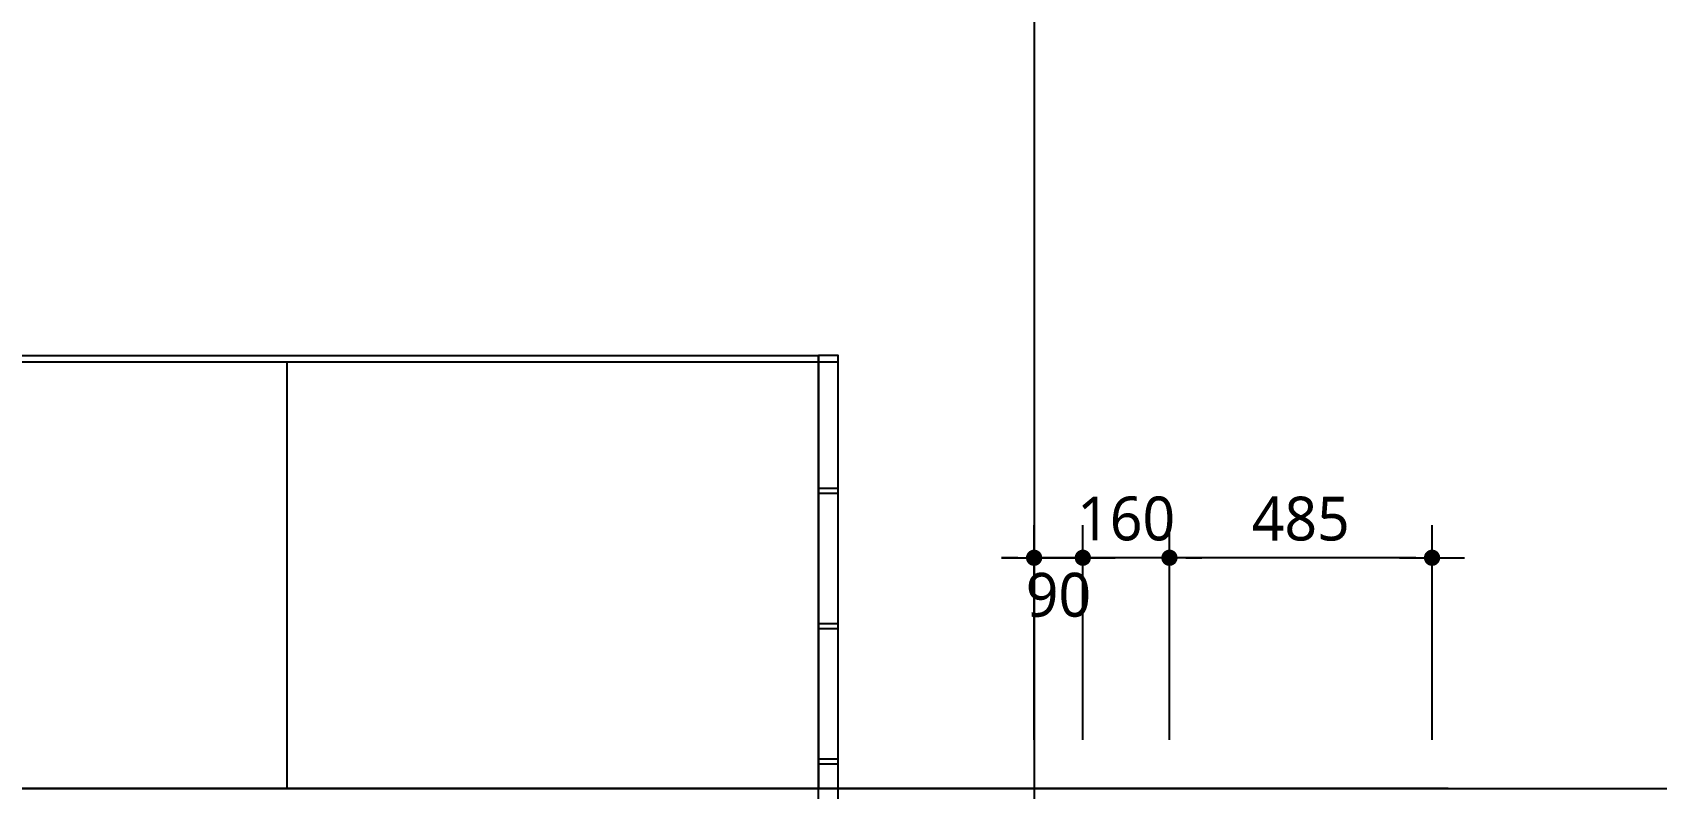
# Model space of a CAD drawing. Header units: millimetres. Extents: x 0 to 672800, y 0 to 118800.
# Drawn here: x 110400 to 113400, y 84295 to 85692 of the extents above; entities that cross this region are included whole.
import ezdxf

# ---------------------------------------------------------------- set-up
doc = ezdxf.new("R2010")
doc.units = ezdxf.units.MM
doc.header["$LTSCALE"] = 200
doc.linetypes.add('CEN-GAUN', pattern=[32.2, 30, -1, 0.2, -1])
doc.linetypes.add('HID', pattern=[2.3, 1.5, -0.8])
doc.layers.get('DEFPOINTS').update_dxf_attribs({"color": 137})
for name, color, linetype in [('8ELE', 8, 'Continuous'), ('AA-FIN-INT', 6, 'Continuous'), ('CEN', 1, 'CEN-GAUN'), ('ELE-252', 252, 'Continuous'), ('HID-8', 8, 'HID'), ('STL', 4, 'Continuous')]:
    doc.layers.add(name, color=color, linetype=linetype)
doc.layers.add('check', color=61, linetype='Continuous', plot=False)
doc.styles.add('$0$스타일1', font='malgun.ttf')
doc.dimstyles.new('CJA', dxfattribs={"dimscale": 300, "dimtxt": 2.7, "dimasz": 1, "dimexe": 2, "dimexo": 3, "dimgap": 1, "dimtad": 1, "dimdec": 0, "dimzin": 1, "dimdsep": 46, "dimlunit": 6, "dimtxsty": '$0$스타일1', "dimblk": 'CJDOT', "dimcen": 0.09, "dimdle": 1, "dimclrd": 256, "dimclre": 256, "dimclrt": 3, "dimadec": 0, "dimazin": 0, "dimtfac": 1, "dimtdec": 0, "dimtix": 1, "dimtmove": 2, "dimatfit": 3, "dimldrblk": 'CJDOT', "dimfxl": 1, "dimtolj": 1, "dimtzin": 1, "dimarcsym": 0})

# ---------------------------------------------------------------- blocks, each defined once
blk = doc.blocks.new('HAND-1')
at = {"layer": 'AA-FIN-INT'}
for p, q in [((-75, 0), (75, 0)), ((-100, -200), (-100, -25)), ((100, -200), (100, -25))]:
    blk.add_line(p, q, dxfattribs=at)
for centre, start, end in [((-75, -25), 90, 180), ((75, -25), 0, 90)]:
    blk.add_arc(centre, 25, start, end, dxfattribs=at)
at = {"layer": 'HID-8', "ltscale": 0.1}
blk.add_lwpolyline([(-18, 0), (-18, -100), (18, -100), (18, 0)], dxfattribs=at)
at = {"layer": 'STL', "color": 8}
for p, q in [((-18, 0), (-18, 1000)), ((18, 0), (18, 1000))]:
    blk.add_line(p, q, dxfattribs=at)
for points in [[(-18, 988), (18, 988), (18, 1000), (-18, 1000)], [(-18, 745.5), (18, 745.5), (18, 754.5), (-18, 754.5)], [(-18, 495.5), (18, 495.5), (18, 504.5), (-18, 504.5)], [(-18, 245.5), (18, 245.5), (18, 254.5), (-18, 254.5)]]:
    blk.add_lwpolyline(points, close=True, dxfattribs=at)
blk = doc.blocks.new('CJDOT')
blk.add_line((-2, 0), (2, 0))
at = {"const_width": 0.5}
blk.add_lwpolyline([(-0.25, 0, 1), (0.25, 0, 1)], format="xyb", close=True, dxfattribs=at)
blk = doc.blocks.new('*D411')
at = {"layer": 'check', "lineweight": -2, "transparency": 16777216}
for p, q in [((112500, 84384.9), (112500, 84781.2)), ((112985, 84384.9), (112985, 84781.2)), ((112955, 84721.2), (112530, 84721.2))]:
    blk.add_line(p, q, dxfattribs=at)
at = {"layer": 'DEFPOINTS', "color": 0, "transparency": 16777216}
for p in [(112500, 84721.2), (112500, 84294.9), (112985, 84294.9)]:
    blk.add_point(p, dxfattribs=at)
at = {"layer": 'check', "lineweight": -2, "transparency": 16777216, "xscale": 30, "yscale": 30, "zscale": 30, "rotation": 180}
blk.add_blockref('CJDOT', (112500, 84721.2), dxfattribs=at)
at = {"layer": 'check', "lineweight": -2, "transparency": 16777216, "xscale": 30, "yscale": 30, "zscale": 30}
blk.add_blockref('CJDOT', (112985, 84721.2), dxfattribs=at)
at = {"layer": 'check', "transparency": 16777216, "insert": (112742.5, 84793), "char_height": 81, "attachment_point": 5, "style": '$0$스타일1'}
blk.add_mtext('\\A1;485', dxfattribs=at)
blk = doc.blocks.new('*D414')
at = {"layer": 'check', "lineweight": -2, "transparency": 16777216}
for p, q in [((112250, 84384.9), (112250, 84781.2)), ((112340, 84384.9), (112340, 84781.2)), ((112220, 84721.2), (112190, 84721.2)), ((112340, 84721.2), (112250, 84721.2)), ((112370, 84721.2), (112400, 84721.2))]:
    blk.add_line(p, q, dxfattribs=at)
at = {"layer": 'DEFPOINTS', "color": 0, "transparency": 16777216}
for p in [(112250, 84721.2), (112250, 84294.9), (112340, 84294.9)]:
    blk.add_point(p, dxfattribs=at)
at = {"layer": 'check', "lineweight": -2, "transparency": 16777216, "xscale": 30, "yscale": 30, "zscale": 30}
blk.add_blockref('CJDOT', (112250, 84721.2), dxfattribs=at)
at = {"layer": 'check', "lineweight": -2, "transparency": 16777216, "xscale": 30, "yscale": 30, "zscale": 30, "rotation": 180}
blk.add_blockref('CJDOT', (112340, 84721.2), dxfattribs=at)
at = {"layer": 'check', "transparency": 16777216, "insert": (112295, 84652.3), "char_height": 81, "attachment_point": 5, "style": '$0$스타일1'}
blk.add_mtext('\\A1;90', dxfattribs=at)
blk = doc.blocks.new('*D403')
at = {"layer": 'check', "lineweight": -2, "transparency": 16777216}
for p, q in [((112340, 84384.9), (112340, 84781.2)), ((112500, 84384.9), (112500, 84781.2)), ((112310, 84721.2), (112280, 84721.2)), ((112500, 84721.2), (112340, 84721.2)), ((112530, 84721.2), (112560, 84721.2))]:
    blk.add_line(p, q, dxfattribs=at)
at = {"layer": 'DEFPOINTS', "color": 0, "transparency": 16777216}
for p in [(112340, 84721.2), (112340, 84294.9), (112500, 84294.9)]:
    blk.add_point(p, dxfattribs=at)
at = {"layer": 'check', "lineweight": -2, "transparency": 16777216, "xscale": 30, "yscale": 30, "zscale": 30}
blk.add_blockref('CJDOT', (112340, 84721.2), dxfattribs=at)
at = {"layer": 'check', "lineweight": -2, "transparency": 16777216, "xscale": 30, "yscale": 30, "zscale": 30, "rotation": 180}
blk.add_blockref('CJDOT', (112500, 84721.2), dxfattribs=at)
at = {"layer": 'check', "transparency": 16777216, "insert": (112420, 84793.2), "char_height": 81, "attachment_point": 5, "style": '$0$스타일1'}
blk.add_mtext('\\A1;160', dxfattribs=at)

msp = doc.modelspace()

# ---------------------------------------------------------------- hatches: boundary and pattern name
at = {"layer": 'ELE-252'}
h = msp.add_hatch(dxfattribs=at)
h.set_pattern_fill('_USER', color=256, scale=1000, angle=90, pattern_type=0)
h.set_pattern_definition([(90, (91870, 85046.3), (-1000, 6e-14), [])])
h.paths.add_polyline_path([(91888, 85082.9), (111852, 85082.9), (111852, 84294.9), (91888, 84294.9)])

# ---------------------------------------------------------------- linework, layer by layer
at = {"layer": '8ELE'}
msp.add_line((113015, 84294.9), (90785, 84294.9), dxfattribs=at)
at = {"layer": 'CEN'}
for p, q in [((112250, 88994.9), (112250, 63994.9)), ((88866.6, 84294.9), (117250, 84294.9))]:
    msp.add_line(p, q, dxfattribs=at)
at = {"layer": 'ELE-252'}
msp.add_line((91888, 85094.9), (111852, 85094.9), dxfattribs=at)
msp.add_lwpolyline([(91888, 85082.9), (111852, 85082.9), (111852, 84294.9), (91888, 84294.9)], close=True, dxfattribs=at)

# ---------------------------------------------------------------- block references
msp.add_blockref('HAND-1', (111870, 84094.9))

# ---------------------------------------------------------------- dimensions: what is measured, and where the dimension line sits
at = {"layer": 'check'}
for base, p1, p2, picture, middle in [((112340, 84721.2), (112500, 84294.9), (112340, 84294.9), '*D403', (112420, 84793.2)), ((112500, 84721.2), (112985, 84294.9), (112500, 84294.9), '*D411', (112742.5, 84793))]:
    dim = msp.add_linear_dim(base=base, p1=p1, p2=p2, dimstyle='CJA', override={"dimscale": 30, "dimclrd": 256, "dimclre": 256, "dimclrt": 256}, dxfattribs=at)
    dim.commit()
    dim.dimension.update_dxf_attribs({"geometry": picture, "text_midpoint": middle})
dim = msp.add_linear_dim(base=(112250, 84721.2), p1=(112340, 84294.9), p2=(112250, 84294.9), dimstyle='CJA', override={"dimscale": 30, "dimclrt": 256}, dxfattribs=at)
dim.commit()
dim.dimension.update_dxf_attribs({"geometry": '*D414', "text_midpoint": (112295, 84652.3), "dimtype": 128})

doc.saveas('drawing.dxf')
